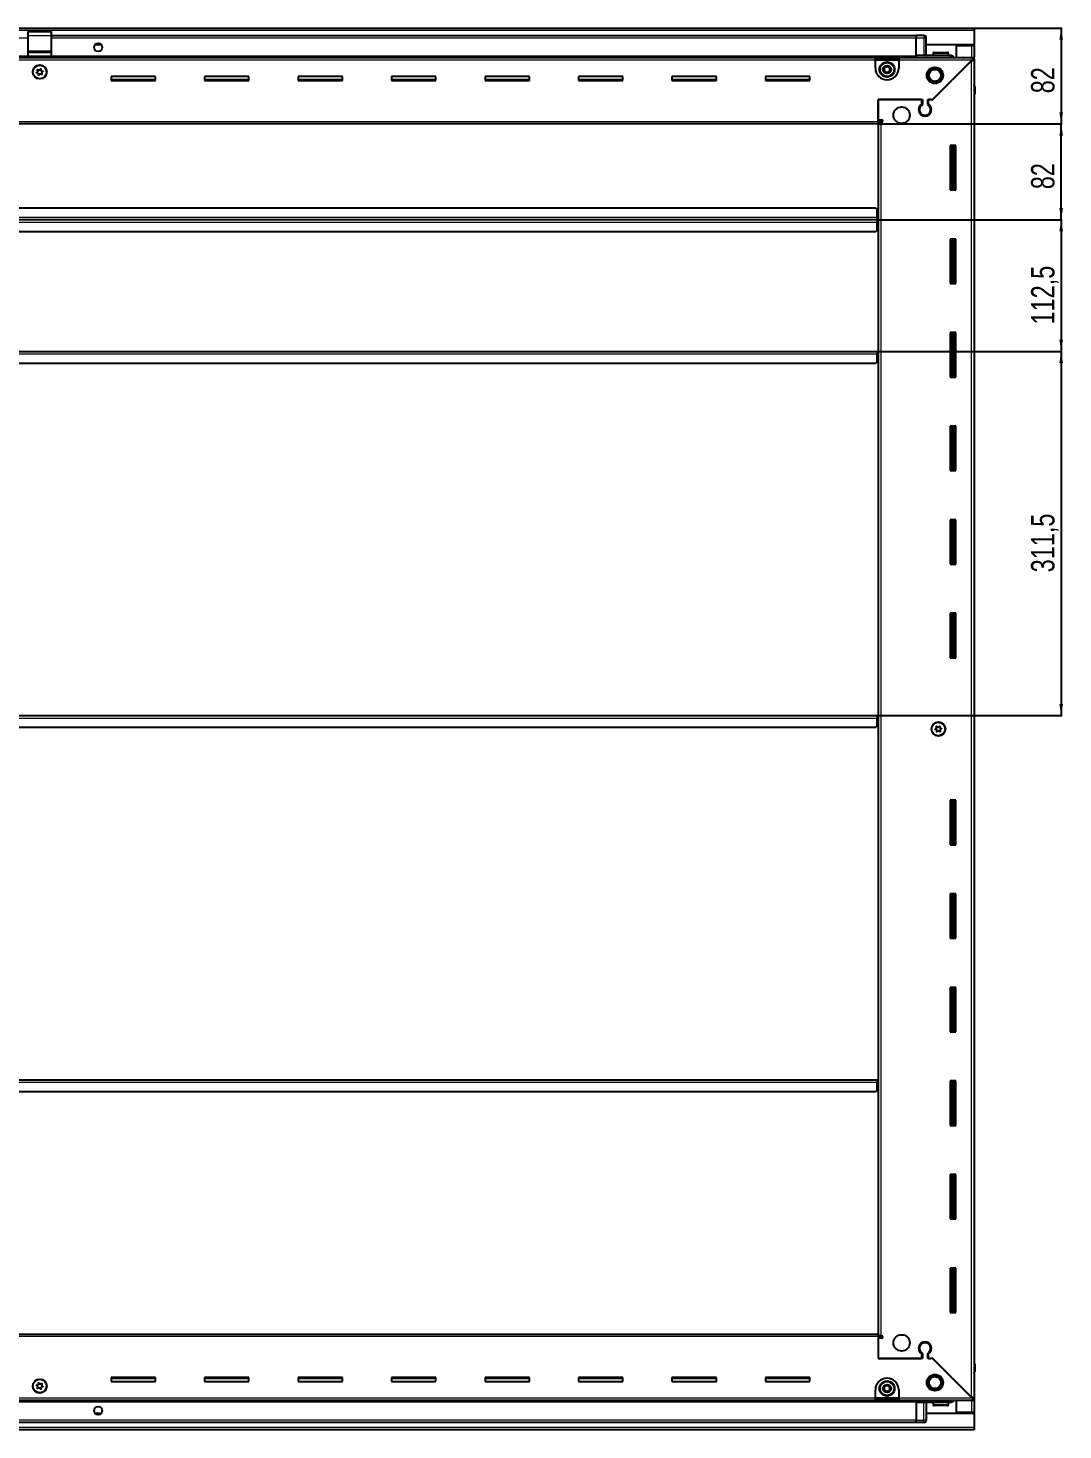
# Model space of a CAD drawing. Header units: millimetres. Extents: x 1132 to 6468, y -799 to 2277.
# Drawn here: x 5582 to 6468, y 848 to 2047 of the extents above; entities that cross this region are included whole.
import ezdxf

# ---------------------------------------------------------------- set-up
doc = ezdxf.new("R2010")
doc.units = ezdxf.units.MM
doc.layers.add('FORMAT', color=7, linetype='Continuous')
doc.styles.add('SLDTEXTSTYLE0', font='TXT', dxfattribs={"width": 0.75})
doc.dimstyles.new('SLDDIMSTYLE0', dxfattribs={"dimtxt": 20, "dimasz": 10, "dimexe": 0, "dimexo": 0.0625, "dimgap": 5, "dimtad": 2, "dimdec": 1, "dimrnd": 1e-09, "dimzin": 12, "dimdsep": 46, "dimtxsty": 'SLDTEXTSTYLE0', "dimsah": 1, "dimcen": 0.09, "dimadec": 0, "dimazin": 3, "dimtfac": 1, "dimtofl": 0, "dimtmove": 0, "dimatfit": 3, "dimfxl": 0, "dimfrac": 2, "dimtolj": 1, "dimtzin": 12, "dimarcsym": 0})

# ---------------------------------------------------------------- blocks, each defined once
blk = doc.blocks.new('_D_7')
at = {"layer": 'FORMAT'}
for p, q in [((6391.9, 2046.6), (6467.3, 2046.6)), ((6466.3, 2046.6), (6466.3, 1964.6)), ((6309.9, 1964.6), (6467.3, 1964.6))]:
    blk.add_line(p, q, dxfattribs=at)
for points in [[(6466.3, 2046.6), (6464.8, 2036.6), (6467.9, 2036.6)], [(6466.3, 1964.6), (6467.9, 1974.6), (6464.8, 1974.6)]]:
    blk.add_solid(points, dxfattribs=at)
at = {"layer": 'FORMAT', "insert": (6440.6, 1990.8), "char_height": 20, "attachment_point": 1, "rotation": 90, "style": 'SLDTEXTSTYLE0'}
blk.add_mtext('82', dxfattribs=at)
blk = doc.blocks.new('_D_8')
at = {"layer": 'FORMAT'}
for p, q in [((6309.9, 1964.6), (6467.3, 1964.6)), ((6466.3, 1882.6), (6466.3, 1964.6)), ((6308.9, 1882.6), (6467.3, 1882.6))]:
    blk.add_line(p, q, dxfattribs=at)
for points in [[(6466.3, 1964.6), (6464.8, 1954.6), (6467.9, 1954.6)], [(6466.3, 1882.6), (6467.9, 1892.6), (6464.8, 1892.6)]]:
    blk.add_solid(points, dxfattribs=at)
at = {"layer": 'FORMAT', "insert": (6440.6, 1908.8), "char_height": 20, "attachment_point": 1, "rotation": 90, "style": 'SLDTEXTSTYLE0'}
blk.add_mtext('82', dxfattribs=at)
blk = doc.blocks.new('_D_9')
at = {"layer": 'FORMAT'}
for p, q in [((6308.9, 1882.6), (6467.3, 1882.6)), ((6466.3, 1882.6), (6466.3, 1770.1)), ((6308.9, 1770.1), (6467.3, 1770.1))]:
    blk.add_line(p, q, dxfattribs=at)
for points in [[(6466.3, 1882.6), (6464.8, 1872.6), (6467.9, 1872.6)], [(6466.3, 1770.1), (6467.9, 1780.1), (6464.8, 1780.1)]]:
    blk.add_solid(points, dxfattribs=at)
at = {"layer": 'FORMAT', "insert": (6440.6, 1793.1), "char_height": 20, "attachment_point": 1, "rotation": 90, "style": 'SLDTEXTSTYLE0'}
blk.add_mtext('112,5', dxfattribs=at)
blk = doc.blocks.new('_D_10')
at = {"layer": 'FORMAT'}
for p, q in [((6308.9, 1770.1), (6467.3, 1770.1)), ((6466.3, 1770.1), (6466.3, 1458.6)), ((6308.9, 1458.6), (6467.3, 1458.6))]:
    blk.add_line(p, q, dxfattribs=at)
for points in [[(6466.3, 1770.1), (6464.8, 1760.1), (6467.9, 1760.1)], [(6466.3, 1458.6), (6467.9, 1468.6), (6464.8, 1468.6)]]:
    blk.add_solid(points, dxfattribs=at)
at = {"layer": 'FORMAT', "insert": (6440.6, 1581.1), "char_height": 20, "attachment_point": 1, "rotation": 90, "style": 'SLDTEXTSTYLE0'}
blk.add_mtext('311,5', dxfattribs=at)

msp = doc.modelspace()

# ---------------------------------------------------------------- linework, layer by layer
at = {"color": 7, "linetype": 'Continuous', "lineweight": 25}
for p, q in [((4792.85, 2046.6), (6391.85, 2046.6)), ((5582.35, 2043.6), (5602.35, 2043.6)), ((5582.35, 2040.34), (5582.35, 2043.6)), ((5582.35, 2027.19), (5582.35, 2040.34)), ((5602.35, 2040.34), (5602.35, 2043.6)), ((5602.35, 2027.19), (5602.35, 2040.34)), ((6342.35, 2039.95), (5602.35, 2039.95)), ((6342.35, 2040.1), (6342.35, 2040.1)), ((6348.85, 2040.1), (6342.35, 2040.1)), ((6348.85, 2040.1), (6342.35, 2040.1)), ((6342.35, 2040.1), (6342.35, 2038.1)), ((6391.85, 2046.6), (6391.85, 2044.5)), ((6391.85, 2044.5), (6391.85, 2032.1)), ((5582.35, 2026.1), (5582.35, 2027.19)), ((5602.35, 2026.1), (5602.35, 2027.19)), ((5645.22, 2032.1), (5639.47, 2032.1)), ((6342.35, 2023.1), (6342.35, 2038.1)), ((6350.85, 2038.1), (6350.85, 2038.1)), ((6350.85, 2023.1), (6350.85, 2038.1)), ((6391.85, 2032.1), (6350.85, 2032.1)), ((6376.85, 2031.6), (6389.75, 2031.6)), ((6376.85, 2021.35), (6376.85, 2031.6)), ((6389.75, 2031.6), (6391.85, 2031.6)), ((6390.35, 2031.6), (6390.35, 2032.1)), ((6391.85, 2031.6), (6391.85, 2032.1)), ((6391.85, 2031.6), (6391.85, 2021.35)), ((4842.35, 2021.95), (6342.35, 2021.95)), ((4877.35, 2021.35), (6307.35, 2021.35)), ((5582.35, 2026.1), (5602.35, 2026.1)), ((5582.35, 2022.6), (5582.35, 2026.1)), ((5582.35, 2022.6), (5602.35, 2022.6)), ((5586.35, 2022.6), (5586.35, 2021.95)), ((5588.85, 2021.95), (5588.85, 2022.6)), ((5595.85, 2021.95), (5595.85, 2022.6)), ((5598.35, 2021.95), (5598.35, 2022.6)), ((5602.35, 2022.6), (5602.35, 2026.1)), ((6307.35, 2019.25), (6307.35, 2021.35)), ((6307.35, 2021.35), (6327.35, 2021.35)), ((6307.35, 2019.85), (6327.35, 2019.85)), ((6307.35, 2012.35), (6307.35, 2019.25)), ((6327.35, 2021.35), (6390.85, 2021.35)), ((6327.35, 2021.35), (6327.35, 2019.25)), ((6327.35, 2019.25), (6327.35, 2012.35)), ((6342.35, 2023.1), (6342.35, 2022.6)), ((6371.35, 2023.1), (6342.35, 2023.1)), ((6389.75, 2018.75), (6355.65, 1984.65)), ((6356.35, 1985.35), (6390.25, 2019.25)), ((6356.85, 2025), (6356.85, 2023.1)), ((6357.65, 2025.8), (6369.05, 2025.8)), ((6369.85, 2023.1), (6369.85, 2025)), ((6390.35, 2019.35), (6391.85, 2019.35)), ((6390.85, 2019.85), (6390.85, 2021.35)), ((6390.85, 2021.35), (6391.85, 2021.35)), ((6390.85, 2019.85), (6391.85, 2019.85)), ((6391.85, 2019.85), (6391.85, 2021.35)), ((6391.85, 2019.85), (6391.85, 2019.35)), ((6391.85, 2019.35), (6391.85, 874.85)), ((5691.35, 2005.1), (5653.35, 2005.1)), ((5653.35, 2005.1), (5653.35, 2001.6)), ((5691.35, 2002.35), (5653.35, 2002.35)), ((5691.35, 2001.6), (5691.35, 2005.1)), ((5771.35, 2005.1), (5733.35, 2005.1)), ((5733.35, 2005.1), (5733.35, 2001.6)), ((5771.35, 2002.35), (5733.35, 2002.35)), ((5771.35, 2001.6), (5771.35, 2005.1)), ((5851.35, 2005.1), (5813.35, 2005.1)), ((5813.35, 2005.1), (5813.35, 2001.6)), ((5851.35, 2002.35), (5813.35, 2002.35)), ((5851.35, 2001.6), (5851.35, 2005.1)), ((5931.35, 2005.1), (5893.35, 2005.1)), ((5893.35, 2005.1), (5893.35, 2001.6)), ((5931.35, 2002.35), (5893.35, 2002.35)), ((5931.35, 2001.6), (5931.35, 2005.1)), ((6011.35, 2005.1), (5973.35, 2005.1)), ((5973.35, 2005.1), (5973.35, 2001.6)), ((6011.35, 2002.35), (5973.35, 2002.35)), ((6011.35, 2001.6), (6011.35, 2005.1)), ((6091.35, 2005.1), (6053.35, 2005.1)), ((6053.35, 2005.1), (6053.35, 2001.6)), ((6091.35, 2002.35), (6053.35, 2002.35)), ((6091.35, 2001.6), (6091.35, 2005.1)), ((6171.35, 2005.1), (6133.35, 2005.1)), ((6133.35, 2005.1), (6133.35, 2001.6)), ((6171.35, 2002.35), (6133.35, 2002.35)), ((6171.35, 2001.6), (6171.35, 2005.1)), ((6251.35, 2005.1), (6213.35, 2005.1)), ((6213.35, 2005.1), (6213.35, 2001.6)), ((6251.35, 2002.35), (6213.35, 2002.35)), ((6251.35, 2001.6), (6251.35, 2005.1)), ((5653.35, 2001.6), (5691.35, 2001.6)), ((5733.35, 2001.6), (5771.35, 2001.6)), ((5813.35, 2001.6), (5851.35, 2001.6)), ((5893.35, 2001.6), (5931.35, 2001.6)), ((5973.35, 2001.6), (6011.35, 2001.6)), ((6053.35, 2001.6), (6091.35, 2001.6)), ((6133.35, 2001.6), (6171.35, 2001.6)), ((6213.35, 2001.6), (6251.35, 2001.6)), ((6391.85, 1997.93), (6391.85, 1997.93)), ((6392.35, 1996.6), (6392.35, 1990.1)), ((6392.35, 1990.1), (6392.35, 1996.6)), ((6309.85, 1985.35), (6347.55, 1985.35)), ((6309.85, 1966.7), (6309.85, 1985.35)), ((6309.85, 1985.35), (6309.85, 1968.1)), ((6346.85, 1985.35), (6309.85, 1985.35)), ((6346.85, 1985.35), (6346.85, 1981.46)), ((6347.55, 1985.35), (6347.55, 1981.07)), ((6352.15, 1985.35), (6356.35, 1985.35)), ((6352.15, 1981.07), (6352.15, 1985.35)), ((6354.95, 1985.35), (6352.85, 1985.35)), ((6352.85, 1981.46), (6352.85, 1985.35)), ((6355.65, 1984.65), (6354.95, 1985.35)), ((6391.85, 1990.1), (6392.35, 1990.1)), ((6392.2, 904.1), (6392.2, 1990.1)), ((6392.35, 1990.1), (6392.35, 1990.1)), ((6392.35, 1990.1), (6392.35, 1990.1)), ((6309.85, 1968.1), (6312.7, 1968.1)), ((6311.85, 1967.1), (6309.85, 1967.1)), ((6309.85, 1966.7), (6309.85, 1964.6)), ((6311.85, 1966.1), (6311.85, 1967.1)), ((6351.85, 1972.49), (6351.85, 1971.73)), ((6309.85, 1964.6), (4874.85, 1964.6)), ((6309.85, 1966.1), (6311.95, 1966.1)), ((6309.85, 1964.6), (6309.85, 929.6)), ((6312.7, 1966.1), (6311.95, 1966.1)), ((6371.35, 1946.1), (6371.35, 1908.1)), ((6376.35, 1946.1), (6371.35, 1946.1)), ((6372.37, 1946.1), (6372.37, 1908.1)), ((6372.4, 1946.1), (6372.4, 1908.1)), ((6374.2, 1946.1), (6374.2, 1908.1)), ((6376.35, 1908.1), (6376.35, 1946.1)), ((6371.35, 1908.1), (6376.35, 1908.1)), ((6308.85, 1882.6), (4875.85, 1882.6)), ((6307.85, 1892.6), (4876.85, 1892.6)), ((6308.85, 1891.6), (6307.85, 1892.6)), ((6308.85, 1884.7), (6308.85, 1891.6)), ((6309.1, 1885.45), (6308.85, 1885.45)), ((6308.85, 1884.7), (6308.85, 1882.6)), ((6308.85, 1882.6), (6308.85, 1880.5)), ((6309.1, 1882.6), (6309.1, 1885.45)), ((6309.1, 1879.75), (6309.1, 1882.6)), ((6309.85, 1882.6), (6309.1, 1882.6)), ((4876.85, 1872.6), (6307.85, 1872.6)), ((6307.85, 1872.6), (6308.85, 1873.6)), ((6308.85, 1873.6), (6308.85, 1880.5)), ((6308.85, 1879.75), (6309.1, 1879.75)), ((6371.35, 1866.1), (6371.35, 1828.1)), ((6376.35, 1866.1), (6371.35, 1866.1)), ((6372.37, 1866.1), (6372.37, 1828.1)), ((6372.4, 1866.1), (6372.4, 1828.1)), ((6374.2, 1866.1), (6374.2, 1828.1)), ((6376.35, 1828.1), (6376.35, 1866.1)), ((6371.35, 1828.1), (6376.35, 1828.1)), ((6371.35, 1786.1), (6371.35, 1748.1)), ((6376.35, 1786.1), (6371.35, 1786.1)), ((6372.37, 1786.1), (6372.37, 1748.1)), ((6372.4, 1786.1), (6372.4, 1748.1)), ((6374.2, 1786.1), (6374.2, 1748.1)), ((6376.35, 1748.1), (6376.35, 1786.1)), ((4875.85, 1770.1), (6308.85, 1770.1)), ((6308.85, 1770.1), (6308.85, 1768)), ((6308.85, 1761.1), (6308.85, 1768)), ((6308.85, 1767.25), (6309.1, 1767.25)), ((6309.1, 1767.25), (6309.1, 1770.1)), ((6309.1, 1770.1), (6309.85, 1770.1)), ((4876.85, 1760.1), (6307.85, 1760.1)), ((6307.85, 1760.1), (6308.85, 1761.1)), ((6371.35, 1748.1), (6376.35, 1748.1)), ((6371.35, 1706.1), (6371.35, 1668.1)), ((6376.35, 1706.1), (6371.35, 1706.1)), ((6372.37, 1706.1), (6372.37, 1668.1)), ((6372.4, 1706.1), (6372.4, 1668.1)), ((6374.2, 1706.1), (6374.2, 1668.1)), ((6376.35, 1668.1), (6376.35, 1706.1)), ((6371.35, 1668.1), (6376.35, 1668.1)), ((6371.35, 1626.1), (6371.35, 1588.1)), ((6376.35, 1626.1), (6371.35, 1626.1)), ((6372.37, 1626.1), (6372.37, 1588.1)), ((6372.4, 1626.1), (6372.4, 1588.1)), ((6374.2, 1626.1), (6374.2, 1588.1)), ((6376.35, 1588.1), (6376.35, 1626.1)), ((6371.35, 1588.1), (6376.35, 1588.1)), ((6371.35, 1546.1), (6371.35, 1508.1)), ((6376.35, 1546.1), (6371.35, 1546.1)), ((6372.37, 1546.1), (6372.37, 1508.1)), ((6372.4, 1546.1), (6372.4, 1508.1)), ((6374.2, 1546.1), (6374.2, 1508.1)), ((6376.35, 1508.1), (6376.35, 1546.1)), ((6371.35, 1508.1), (6376.35, 1508.1)), ((4875.85, 1458.6), (6308.85, 1458.6)), ((6308.85, 1458.6), (6308.85, 1456.5)), ((6308.85, 1449.6), (6308.85, 1456.5)), ((6308.85, 1455.75), (6309.1, 1455.75)), ((6309.1, 1455.75), (6309.1, 1458.6)), ((6309.1, 1458.6), (6309.85, 1458.6)), ((4876.85, 1448.6), (6307.85, 1448.6)), ((6307.85, 1448.6), (6308.85, 1449.6)), ((6371.35, 1386.1), (6371.35, 1348.1)), ((6376.35, 1386.1), (6371.35, 1386.1)), ((6372.37, 1386.1), (6372.37, 1348.1)), ((6372.4, 1386.1), (6372.4, 1348.1)), ((6374.2, 1386.1), (6374.2, 1348.1)), ((6376.35, 1348.1), (6376.35, 1386.1)), ((6371.35, 1348.1), (6376.35, 1348.1)), ((6371.35, 1306.1), (6371.35, 1268.1)), ((6376.35, 1306.1), (6371.35, 1306.1)), ((6372.37, 1306.1), (6372.37, 1268.1)), ((6372.4, 1306.1), (6372.4, 1268.1)), ((6374.2, 1306.1), (6374.2, 1268.1)), ((6376.35, 1268.1), (6376.35, 1306.1)), ((6371.35, 1268.1), (6376.35, 1268.1)), ((6371.35, 1226.1), (6371.35, 1188.1)), ((6376.35, 1226.1), (6371.35, 1226.1)), ((6372.37, 1226.1), (6372.37, 1188.1)), ((6372.4, 1226.1), (6372.4, 1188.1)), ((6374.2, 1226.1), (6374.2, 1188.1)), ((6376.35, 1188.1), (6376.35, 1226.1)), ((6371.35, 1188.1), (6376.35, 1188.1)), ((4875.85, 1147.1), (6308.85, 1147.1)), ((6308.85, 1147.1), (6308.85, 1145)), ((6308.85, 1138.1), (6308.85, 1145)), ((6308.85, 1144.25), (6309.1, 1144.25)), ((6309.1, 1144.25), (6309.1, 1147.1)), ((6309.1, 1147.1), (6309.85, 1147.1)), ((6371.35, 1146.1), (6371.35, 1108.1)), ((6376.35, 1146.1), (6371.35, 1146.1)), ((6372.37, 1146.1), (6372.37, 1108.1)), ((6372.4, 1146.1), (6372.4, 1108.1)), ((6374.2, 1146.1), (6374.2, 1108.1)), ((6376.35, 1108.1), (6376.35, 1146.1)), ((4876.85, 1137.1), (6307.85, 1137.1)), ((6307.85, 1137.1), (6308.85, 1138.1)), ((6371.35, 1108.1), (6376.35, 1108.1)), ((6371.35, 1066.1), (6371.35, 1028.1)), ((6376.35, 1066.1), (6371.35, 1066.1)), ((6372.37, 1066.1), (6372.37, 1028.1)), ((6372.4, 1066.1), (6372.4, 1028.1)), ((6374.2, 1066.1), (6374.2, 1028.1)), ((6376.35, 1028.1), (6376.35, 1066.1)), ((6371.35, 1028.1), (6376.35, 1028.1)), ((6371.35, 986.1), (6371.35, 948.1)), ((6376.35, 986.1), (6371.35, 986.1)), ((6372.37, 986.1), (6372.37, 948.1)), ((6372.4, 986.1), (6372.4, 948.1)), ((6374.2, 986.1), (6374.2, 948.1)), ((6376.35, 948.1), (6376.35, 986.1)), ((6371.35, 948.1), (6376.35, 948.1)), ((4874.85, 929.6), (6309.85, 929.6)), ((6309.85, 929.6), (6309.85, 927.5)), ((6311.95, 928.1), (6309.85, 928.1)), ((6309.85, 927.5), (6309.85, 908.85)), ((6309.85, 927.1), (6311.85, 927.1)), ((6309.85, 926.1), (6309.85, 908.85)), ((6312.7, 926.1), (6309.85, 926.1)), ((6311.85, 927.1), (6311.85, 928.1)), ((6311.95, 928.1), (6312.7, 928.1)), ((6346.85, 912.74), (6346.85, 908.85)), ((6347.55, 913.14), (6347.55, 908.85)), ((6351.85, 922.48), (6351.85, 921.72)), ((6352.15, 908.85), (6352.15, 913.14)), ((6352.85, 908.85), (6352.85, 912.74)), ((6347.55, 908.85), (6309.85, 908.85)), ((6309.85, 908.85), (6346.85, 908.85)), ((6356.35, 908.85), (6352.15, 908.85)), ((6352.85, 908.85), (6354.95, 908.85)), ((6354.95, 908.85), (6355.65, 909.55)), ((6355.65, 909.55), (6389.75, 875.45)), ((6390.25, 874.95), (6356.35, 908.85)), ((6391.85, 904.1), (6392.35, 904.1)), ((6392.35, 904.1), (6392.35, 904.1)), ((6392.35, 897.6), (6392.35, 904.1)), ((6392.35, 904.1), (6392.35, 897.6)), ((5691.35, 892.6), (5653.35, 892.6)), ((5653.35, 892.6), (5653.35, 889.1)), ((5653.35, 891.85), (5691.35, 891.85)), ((5653.35, 889.1), (5691.35, 889.1)), ((5691.35, 889.1), (5691.35, 892.6)), ((5771.35, 892.6), (5733.35, 892.6)), ((5733.35, 892.6), (5733.35, 889.1)), ((5733.35, 891.85), (5771.35, 891.85)), ((5733.35, 889.1), (5771.35, 889.1)), ((5771.35, 889.1), (5771.35, 892.6)), ((5851.35, 892.6), (5813.35, 892.6)), ((5813.35, 892.6), (5813.35, 889.1)), ((5813.35, 891.85), (5851.35, 891.85)), ((5813.35, 889.1), (5851.35, 889.1)), ((5851.35, 889.1), (5851.35, 892.6)), ((5931.35, 892.6), (5893.35, 892.6)), ((5893.35, 892.6), (5893.35, 889.1)), ((5893.35, 891.85), (5931.35, 891.85)), ((5893.35, 889.1), (5931.35, 889.1)), ((5931.35, 889.1), (5931.35, 892.6)), ((6011.35, 892.6), (5973.35, 892.6)), ((5973.35, 892.6), (5973.35, 889.1)), ((5973.35, 891.85), (6011.35, 891.85)), ((5973.35, 889.1), (6011.35, 889.1)), ((6011.35, 889.1), (6011.35, 892.6)), ((6091.35, 892.6), (6053.35, 892.6)), ((6053.35, 892.6), (6053.35, 889.1)), ((6053.35, 891.85), (6091.35, 891.85)), ((6053.35, 889.1), (6091.35, 889.1)), ((6091.35, 889.1), (6091.35, 892.6)), ((6171.35, 892.6), (6133.35, 892.6)), ((6133.35, 892.6), (6133.35, 889.1)), ((6133.35, 891.85), (6171.35, 891.85)), ((6133.35, 889.1), (6171.35, 889.1)), ((6171.35, 889.1), (6171.35, 892.6)), ((6251.35, 892.6), (6213.35, 892.6)), ((6213.35, 892.6), (6213.35, 889.1)), ((6213.35, 891.85), (6251.35, 891.85)), ((6213.35, 889.1), (6251.35, 889.1)), ((6251.35, 889.1), (6251.35, 892.6)), ((6307.35, 874.95), (6307.35, 881.85)), ((6327.35, 881.85), (6327.35, 874.95)), ((6342.35, 872.25), (4842.35, 872.25)), ((6307.35, 872.85), (4877.35, 872.85)), ((6307.35, 872.85), (6307.35, 874.95)), ((6327.35, 874.35), (6307.35, 874.35)), ((6327.35, 872.85), (6307.35, 872.85)), ((6327.35, 874.95), (6327.35, 872.85)), ((6390.85, 872.85), (6327.35, 872.85)), ((6342.35, 871.1), (6342.35, 871.6)), ((6371.35, 871.1), (6342.35, 871.1)), ((6342.35, 871.1), (6342.35, 856.1)), ((6350.85, 871.1), (6350.85, 856.1)), ((6356.85, 871.1), (6356.85, 869.2)), ((6364.64, 868.4), (6357.65, 868.4)), ((6369.05, 868.4), (6364.64, 868.4)), ((6369.85, 869.2), (6369.85, 871.1)), ((6376.85, 862.6), (6376.85, 872.85)), ((6390.35, 874.85), (6391.85, 874.85)), ((6390.85, 874.35), (6390.85, 872.85)), ((6391.85, 874.35), (6390.85, 874.35)), ((6391.85, 872.85), (6390.85, 872.85)), ((6391.85, 874.85), (6391.85, 874.35)), ((6391.85, 874.35), (6391.85, 872.85)), ((6391.85, 872.85), (6391.85, 862.6)), ((4842.35, 854.25), (6342.35, 854.25)), ((5639.47, 862.1), (5645.22, 862.1)), ((6342.35, 854.1), (6342.35, 856.1)), ((6348.85, 854.1), (6342.35, 854.1)), ((6342.35, 854.1), (6342.35, 854.1)), ((6342.35, 854.1), (6342.35, 854.1)), ((6348.85, 854.1), (6342.35, 854.1)), ((6350.17, 854.6), (6350.17, 854.6)), ((6350.85, 862.1), (6391.85, 862.1)), ((6389.75, 862.6), (6376.85, 862.6)), ((6391.85, 862.6), (6389.75, 862.6)), ((6390.35, 862.1), (6390.35, 862.6)), ((6391.85, 862.1), (6391.85, 862.6)), ((6391.85, 862.1), (6391.85, 849.7)), ((6391.85, 847.6), (4792.85, 847.6)), ((6391.85, 849.7), (6391.85, 847.6))]:
    msp.add_line(p, q, dxfattribs=at)
at = {"color": 8, "linetype": 'Continuous', "lineweight": 18}
for p, q in [((6391.85, 2044.5), (4792.85, 2044.5)), ((5582.35, 2040.34), (5602.35, 2040.34)), ((6348.85, 2040.1), (6348.85, 2038.1)), ((5582.35, 2037.95), (4842.35, 2037.95)), ((5582.35, 2027.19), (5602.35, 2027.19)), ((6342.35, 2037.95), (5602.35, 2037.95)), ((6342.35, 2038.1), (6348.85, 2038.1)), ((6350.85, 2038.1), (6348.85, 2038.1)), ((6348.85, 2038.1), (6348.85, 2023.1)), ((6389.75, 2032.1), (6389.75, 2031.6)), ((6389.75, 2031.6), (6389.75, 2021.35)), ((5582.35, 2022.6), (4842.35, 2022.6)), ((6342.35, 2021.37), (4842.35, 2021.37)), ((6307.35, 2019.25), (4877.35, 2019.25)), ((5588.35, 2021.95), (5588.35, 2022.6)), ((5596.35, 2021.95), (5596.35, 2022.6)), ((6342.35, 2022.6), (5602.35, 2022.6)), ((6307.35, 2019.25), (6327.35, 2019.25)), ((6390.25, 2019.25), (6327.35, 2019.25)), ((6356.85, 2025), (6369.85, 2025)), ((6389.75, 875.45), (6389.75, 2018.75)), ((6391.85, 1996.6), (6392.35, 1996.6)), ((4874.85, 1966.7), (6309.85, 1966.7)), ((6311.95, 1966.1), (6311.95, 928.1)), ((6373.61, 1908.1), (6373.61, 1946.1)), ((6374.85, 1908.1), (6374.85, 1946.1)), ((6308.85, 1884.7), (4875.85, 1884.7)), ((4875.85, 1880.5), (6308.85, 1880.5)), ((6373.61, 1828.1), (6373.61, 1866.1)), ((6374.85, 1828.1), (6374.85, 1866.1)), ((6373.61, 1748.1), (6373.61, 1786.1)), ((6374.85, 1748.1), (6374.85, 1786.1)), ((4875.85, 1768), (6308.85, 1768)), ((6373.61, 1668.1), (6373.61, 1706.1)), ((6374.85, 1668.1), (6374.85, 1706.1)), ((6373.61, 1588.1), (6373.61, 1626.1)), ((6374.85, 1588.1), (6374.85, 1626.1)), ((6373.61, 1508.1), (6373.61, 1546.1)), ((6374.85, 1508.1), (6374.85, 1546.1)), ((4875.85, 1456.5), (6308.85, 1456.5)), ((6373.61, 1348.1), (6373.61, 1386.1)), ((6374.85, 1348.1), (6374.85, 1386.1)), ((6373.61, 1268.1), (6373.61, 1306.1)), ((6374.85, 1268.1), (6374.85, 1306.1)), ((6373.61, 1188.1), (6373.61, 1226.1)), ((6374.85, 1188.1), (6374.85, 1226.1)), ((4875.85, 1145), (6308.85, 1145)), ((6373.61, 1108.1), (6373.61, 1146.1)), ((6374.85, 1108.1), (6374.85, 1146.1)), ((6373.61, 1028.1), (6373.61, 1066.1)), ((6374.85, 1028.1), (6374.85, 1066.1)), ((6373.61, 948.1), (6373.61, 986.1)), ((6374.85, 948.1), (6374.85, 986.1)), ((6309.85, 927.5), (4874.85, 927.5)), ((6391.85, 897.6), (6392.35, 897.6)), ((4842.35, 872.84), (6342.35, 872.84)), ((4842.35, 871.6), (6342.35, 871.6)), ((4877.35, 874.95), (6307.35, 874.95)), ((6327.35, 874.95), (6307.35, 874.95)), ((6327.35, 874.95), (6390.25, 874.95)), ((6348.85, 856.1), (6348.85, 871.1)), ((6364.82, 869.2), (6356.85, 869.2)), ((6369.85, 869.2), (6364.82, 869.2)), ((6389.75, 872.85), (6389.75, 862.6)), ((4842.35, 856.25), (6342.35, 856.25)), ((6342.35, 856.1), (6348.85, 856.1)), ((6350.85, 856.1), (6348.85, 856.1)), ((6348.85, 854.1), (6348.85, 856.1)), ((6389.75, 862.6), (6389.75, 862.1)), ((6391.85, 849.7), (4792.85, 849.7))]:
    msp.add_line(p, q, dxfattribs=at)
at = {"color": 7, "linetype": 'Continuous', "lineweight": 25}
for centre, radius in [((5642.35, 2030.1), 3.5), ((5592.35, 2009.1), 6), ((5592.35, 2008.95), 5.79), ((6317.35, 2011.1), 6.5), ((6317.35, 2011.1), 3.46), ((5592.35, 2008.95), 1.85), ((6358.35, 2006.1), 7), ((6358.35, 2006.1), 6.03), ((6358.35, 2006.1), 5.1), ((6329.85, 1972.1), 7), ((6361.35, 1447.1), 6), ((6361.2, 1447.1), 5.79), ((6361.2, 1447.1), 1.85), ((6329.85, 922.1), 7), ((5592.35, 885.1), 6), ((5592.35, 885.25), 5.79), ((6317.35, 883.1), 6.5), ((6358.35, 888.1), 7), ((6358.35, 888.1), 6.03), ((6358.35, 888.1), 5.1), ((5592.35, 885.25), 1.85), ((6317.35, 883.1), 3.46), ((5642.35, 864.1), 3.5)]:
    msp.add_circle(centre, radius, dxfattribs=at)
at = {"color": 8, "linetype": 'Continuous', "lineweight": 18}
for centre in [(6317.35, 2011.1), (6317.35, 883.1)]:
    msp.add_circle(centre, 5.7, dxfattribs=at)
at = {"color": 7, "linetype": 'Continuous', "lineweight": 25}
for centre, radius, start, end in [((6348.85, 2038.1), 2, 0, 90), ((6348.85, 2038.1), 2, 0, 90), ((6351.05, 2023.3), 0.2, 180, 270), ((6357.65, 2025), 0.8, 90, 180), ((6369.05, 2025), 0.8, 0, 90), ((6317.35, 2012.35), 10, 180, 270), ((6317.35, 2011.1), 2.5, 160.11158, 220.11158), ((6317.35, 2011.1), 2.5, 100.11158, 160.11158), ((6317.35, 2011.1), 2.5, 220.11158, 280.11158), ((6317.35, 2011.1), 2.5, 40.11158, 100.11158), ((6317.35, 2012.35), 10, 270, 0), ((6317.35, 2011.1), 2.5, 280.11158, 340.11158), ((6317.35, 2011.1), 2.5, 340.11158, 40.11158), ((6390.35, 1996.6), 2, 33.78451, 41.40962), ((6390.35, 1996.6), 2, 0, 41.40962), ((6390.35, 1996.6), 2, 0, 19.56674), ((6349.85, 1976.85), 5.5, 123.05573, 56.94427), ((6349.85, 1976.85), 4.8, 118.63099, 61.36901), ((6312.7, 1967.1), 1, 270, 90), ((6312.7, 927.1), 1, 270, 90), ((6349.85, 917.35), 5.5, 303.05573, 236.94427), ((6349.85, 917.35), 4.8, 298.63099, 241.36901), ((6317.35, 881.85), 10, 90, 180), ((6317.35, 881.85), 10, 0, 90), ((6390.35, 897.6), 2, 318.59038, 0), ((6317.35, 883.1), 2.5, 147.04236, 207.04236), ((6317.35, 883.1), 2.5, 207.04236, 267.04236), ((6317.35, 883.1), 2.5, 87.04236, 147.04236), ((6317.35, 883.1), 2.5, 267.04236, 327.04236), ((6317.35, 883.1), 2.5, 27.04236, 87.04236), ((6317.35, 883.1), 2.5, 327.04236, 27.04236), ((6351.05, 870.9), 0.2, 90, 180), ((6357.65, 869.2), 0.8, 180, 270), ((6369.05, 869.2), 0.8, 270, 0), ((6348.85, 856.1), 2, 270, 0), ((6348.85, 856.1), 2, 270, 288.58003), ((6348.85, 856.1), 2, 303.94202, 311.40962)]:
    msp.add_arc(centre, radius, start, end, dxfattribs=at)
for points, knots in [([(6342.35, 2023.1), (6342.35, 2023.07), (6342.35, 2022.99), (6342.35, 2022.37), (6342.35, 2021.79), (6342.35, 2021.4), (6342.35, 2021.37)], [0, 0, 0, 0, 0.3242788, 0.6485576, 0.9728365, 1, 1, 1, 1]), ([(6374.56, 2021.35), (6374.44, 2021.55), (6374.05, 2022.2), (6372.9, 2022.91), (6371.86, 2023.04), (6371.35, 2023.1)], [0, 0, 0, 0, 0.1822499, 0.5911249, 1, 1, 1, 1]), ([(6389.75, 2018.75), (6390, 2018.8), (6390.49, 2018.89), (6391.13, 2019.02), (6391.6, 2019.15), (6391.82, 2019.27), (6391.84, 2019.33), (6391.85, 2019.35)], [0, 0, 0, 0, 0.2302553, 0.4485219, 0.6667858, 0.8850496, 1, 1, 1, 1]), ([(6390.85, 2021.35), (6390.8, 2021.33), (6390.71, 2021.28), (6390.58, 2020.88), (6390.44, 2020.32), (6390.33, 2019.75), (6390.27, 2019.38), (6390.25, 2019.25)], [0, 0, 0, 0, 0.2302553, 0.4485219, 0.6667858, 0.8850496, 1, 1, 1, 1]), ([(5590.46, 2011.03), (5590.45, 2011.02), (5590.44, 2010.99), (5590.43, 2010.94), (5590.44, 2010.79), (5590.54, 2010.42), (5590.67, 2009.89), (5590.51, 2009.28), (5590.15, 2008.91), (5589.84, 2008.66), (5589.67, 2008.5), (5589.62, 2008.42), (5589.61, 2008.38), (5589.61, 2008.35), (5589.63, 2008.32), (5589.68, 2008.27), (5589.93, 2008.18), (5590.39, 2008.07), (5591.03, 2007.76), (5591.28, 2007.09), (5591.34, 2006.62), (5591.42, 2006.36), (5591.46, 2006.31), (5591.48, 2006.29), (5591.52, 2006.28), (5591.55, 2006.29), (5591.59, 2006.3), (5591.66, 2006.35), (5591.83, 2006.5), (5592.1, 2006.77), (5592.5, 2007.09), (5593.12, 2007.2), (5593.63, 2007.01), (5594, 2006.88), (5594.15, 2006.86), (5594.2, 2006.87), (5594.23, 2006.88), (5594.25, 2006.92), (5594.26, 2006.97), (5594.25, 2007.12), (5594.15, 2007.49), (5594.02, 2008.01), (5594.18, 2008.62), (5594.54, 2009), (5594.85, 2009.25), (5595.02, 2009.41), (5595.07, 2009.49), (5595.08, 2009.53), (5595.08, 2009.56), (5595.06, 2009.59), (5595.01, 2009.63), (5594.76, 2009.73), (5594.3, 2009.84), (5593.66, 2010.15), (5593.41, 2010.81), (5593.35, 2011.29), (5593.27, 2011.54), (5593.23, 2011.6), (5593.21, 2011.62), (5593.18, 2011.63), (5593.14, 2011.62), (5593.1, 2011.6), (5593.03, 2011.56), (5592.86, 2011.41), (5592.59, 2011.14), (5592.19, 2010.82), (5591.57, 2010.71), (5591.06, 2010.89), (5590.69, 2011.03), (5590.54, 2011.05), (5590.49, 2011.04), (5590.47, 2011.03), (5590.46, 2011.03)], [0, 0, 0, 0, 0.0020087, 0.00442, 0.0093647, 0.0255282, 0.0677053, 0.0957862, 0.1246456, 0.1503415, 0.1605194, 0.1633943, 0.1656965, 0.1672448, 0.1688741, 0.1707699, 0.1786058, 0.2119941, 0.2499945, 0.2879948, 0.3213831, 0.329219, 0.3311148, 0.3327441, 0.3342924, 0.3362166, 0.3385353, 0.3413178, 0.349662, 0.3753578, 0.4042173, 0.4322982, 0.4744753, 0.4906388, 0.4966691, 0.49844, 0.5, 0.5020087, 0.50442, 0.5093647, 0.5255282, 0.5677053, 0.5957862, 0.6246456, 0.6503415, 0.6605194, 0.6633943, 0.6656965, 0.6672448, 0.6688741, 0.6707699, 0.6786058, 0.7119941, 0.7499945, 0.7879948, 0.8213831, 0.829219, 0.8311148, 0.8327441, 0.8342924, 0.8362166, 0.8385353, 0.8413178, 0.849662, 0.8753578, 0.9042173, 0.9322982, 0.9744753, 0.9906388, 0.9966691, 0.99844, 1, 1, 1, 1]), ([(6314.5, 2010.6), (6314.55, 2010.72), (6314.75, 2011.28), (6315.09, 2012.21), (6315.37, 2012.99), (6315.49, 2013.31)], [0, 0, 0, 0, 0.1331247, 0.6370994, 1, 1, 1, 1]), ([(6316.36, 2008.39), (6316.03, 2008.78), (6315.41, 2009.52), (6314.79, 2010.26), (6314.5, 2010.6)], [0, 0, 0, 0, 0.5346859, 1, 1, 1, 1]), ([(6315.49, 2013.31), (6315.99, 2013.4), (6316.94, 2013.57), (6317.89, 2013.74), (6318.33, 2013.82)], [0, 0, 0, 0, 0.5346859, 1, 1, 1, 1]), ([(6319.21, 2008.9), (6318.7, 2008.81), (6317.75, 2008.64), (6316.8, 2008.47), (6316.36, 2008.39)], [0, 0, 0, 0, 0.53468586, 1, 1, 1, 1]), ([(6318.33, 2013.82), (6318.66, 2013.42), (6319.28, 2012.69), (6319.9, 2011.95), (6320.19, 2011.61)], [0, 0, 0, 0, 0.5346859, 1, 1, 1, 1]), ([(6320.19, 2011.61), (6320.07, 2011.29), (6319.79, 2010.51), (6319.45, 2009.58), (6319.25, 2009.01), (6319.21, 2008.9)], [0, 0, 0, 0, 0.3629006, 0.8668753, 1, 1, 1, 1]), ([(6359.56, 1449.38), (6359.55, 1449.37), (6359.53, 1449.35), (6359.52, 1449.29), (6359.51, 1449.15), (6359.57, 1448.76), (6359.64, 1448.23), (6359.41, 1447.64), (6359.01, 1447.31), (6358.68, 1447.1), (6358.49, 1446.96), (6358.43, 1446.89), (6358.41, 1446.85), (6358.41, 1446.81), (6358.42, 1446.78), (6358.47, 1446.73), (6358.71, 1446.61), (6359.16, 1446.45), (6359.75, 1446.07), (6359.93, 1445.38), (6359.93, 1444.9), (6359.98, 1444.64), (6360.01, 1444.58), (6360.04, 1444.55), (6360.07, 1444.54), (6360.1, 1444.55), (6360.14, 1444.56), (6360.22, 1444.59), (6360.4, 1444.72), (6360.7, 1444.96), (6361.14, 1445.24), (6361.77, 1445.27), (6362.25, 1445.03), (6362.6, 1444.86), (6362.75, 1444.81), (6362.8, 1444.82), (6362.84, 1444.83), (6362.86, 1444.86), (6362.88, 1444.92), (6362.88, 1445.06), (6362.83, 1445.44), (6362.75, 1445.98), (6362.99, 1446.57), (6363.38, 1446.89), (6363.71, 1447.11), (6363.91, 1447.25), (6363.97, 1447.32), (6363.98, 1447.36), (6363.98, 1447.4), (6363.97, 1447.42), (6363.92, 1447.48), (6363.68, 1447.6), (6363.23, 1447.76), (6362.64, 1448.14), (6362.46, 1448.83), (6362.46, 1449.31), (6362.41, 1449.57), (6362.38, 1449.63), (6362.35, 1449.65), (6362.32, 1449.67), (6362.29, 1449.66), (6362.25, 1449.65), (6362.17, 1449.61), (6361.99, 1449.48), (6361.69, 1449.25), (6361.25, 1448.97), (6360.62, 1448.93), (6360.14, 1449.18), (6359.79, 1449.35), (6359.64, 1449.39), (6359.59, 1449.39), (6359.57, 1449.38), (6359.56, 1449.38)], [0, 0, 0, 0, 0.0020087, 0.00442, 0.0093647, 0.0255282, 0.0677053, 0.0957862, 0.1246456, 0.1503415, 0.1605194, 0.1633943, 0.1656965, 0.1672448, 0.1688741, 0.1707699, 0.1786058, 0.2119941, 0.2499945, 0.2879948, 0.3213831, 0.329219, 0.3311148, 0.3327441, 0.3342924, 0.3362166, 0.3385353, 0.3413178, 0.349662, 0.3753578, 0.4042173, 0.4322982, 0.4744753, 0.4906388, 0.4966691, 0.49844, 0.5, 0.5020087, 0.50442, 0.5093647, 0.5255282, 0.5677053, 0.5957862, 0.6246456, 0.6503415, 0.6605194, 0.6633943, 0.6656965, 0.6672448, 0.6688741, 0.6707699, 0.6786058, 0.7119941, 0.7499945, 0.7879948, 0.8213831, 0.829219, 0.8311148, 0.8327441, 0.8342924, 0.8362166, 0.8385353, 0.8413178, 0.849662, 0.8753578, 0.9042173, 0.9322982, 0.9744753, 0.9906388, 0.9966691, 0.99844, 1, 1, 1, 1]), ([(5590.46, 883.18), (5590.47, 883.18), (5590.49, 883.16), (5590.55, 883.16), (5590.69, 883.18), (5591.06, 883.32), (5591.57, 883.5), (5592.19, 883.39), (5592.59, 883.07), (5592.87, 882.79), (5593.05, 882.63), (5593.13, 882.59), (5593.17, 882.58), (5593.21, 882.59), (5593.23, 882.61), (5593.27, 882.66), (5593.35, 882.92), (5593.41, 883.39), (5593.66, 884.06), (5594.3, 884.37), (5594.76, 884.48), (5595.01, 884.57), (5595.06, 884.62), (5595.08, 884.65), (5595.08, 884.68), (5595.08, 884.71), (5595.05, 884.75), (5595, 884.82), (5594.84, 884.97), (5594.54, 885.21), (5594.18, 885.58), (5594.02, 886.19), (5594.16, 886.72), (5594.25, 887.1), (5594.27, 887.25), (5594.25, 887.3), (5594.23, 887.33), (5594.2, 887.35), (5594.14, 887.35), (5594, 887.33), (5593.63, 887.19), (5593.12, 887.01), (5592.5, 887.12), (5592.1, 887.44), (5591.82, 887.72), (5591.64, 887.88), (5591.56, 887.92), (5591.52, 887.93), (5591.48, 887.92), (5591.46, 887.9), (5591.42, 887.84), (5591.34, 887.59), (5591.28, 887.11), (5591.03, 886.45), (5590.39, 886.14), (5589.93, 886.03), (5589.68, 885.93), (5589.63, 885.89), (5589.61, 885.86), (5589.61, 885.83), (5589.62, 885.79), (5589.64, 885.76), (5589.69, 885.69), (5589.85, 885.54), (5590.15, 885.3), (5590.51, 884.92), (5590.67, 884.31), (5590.54, 883.79), (5590.44, 883.41), (5590.43, 883.26), (5590.44, 883.21), (5590.45, 883.19), (5590.46, 883.18)], [0, 0, 0, 0, 0.0020087, 0.00442, 0.0093647, 0.0255282, 0.0677053, 0.0957862, 0.1246456, 0.1503415, 0.1605194, 0.1633943, 0.1656965, 0.1672448, 0.1688741, 0.1707699, 0.1786058, 0.2119941, 0.2499945, 0.2879948, 0.3213831, 0.329219, 0.3311148, 0.3327441, 0.3342924, 0.3362166, 0.3385353, 0.3413178, 0.349662, 0.3753578, 0.4042173, 0.4322982, 0.4744753, 0.4906388, 0.4966691, 0.49844, 0.5, 0.5020087, 0.50442, 0.5093647, 0.5255282, 0.5677053, 0.5957862, 0.6246456, 0.6503415, 0.6605194, 0.6633943, 0.6656965, 0.6672448, 0.6688741, 0.6707699, 0.6786058, 0.7119941, 0.7499945, 0.7879948, 0.8213831, 0.829219, 0.8311148, 0.8327441, 0.8342924, 0.8362166, 0.8385353, 0.8413178, 0.849662, 0.8753578, 0.9042173, 0.9322982, 0.9744753, 0.9906388, 0.9966691, 0.99844, 1, 1, 1, 1]), ([(6314.46, 883.25), (6314.74, 883.69), (6315.27, 884.5), (6315.79, 885.3), (6316.03, 885.68)], [0, 0, 0, 0, 0.5346859, 1, 1, 1, 1]), ([(6315.77, 880.68), (6315.54, 881.14), (6315.1, 882), (6314.67, 882.86), (6314.46, 883.25)], [0, 0, 0, 0, 0.5346859, 1, 1, 1, 1]), ([(6318.66, 880.53), (6318.31, 880.55), (6317.49, 880.59), (6316.5, 880.64), (6315.9, 880.68), (6315.77, 880.68)], [0, 0, 0, 0, 0.3629006, 0.8668753, 1, 1, 1, 1]), ([(6316.03, 885.68), (6316.16, 885.67), (6316.76, 885.64), (6317.75, 885.59), (6318.57, 885.54), (6318.92, 885.53)], [0, 0, 0, 0, 0.1331247, 0.6370994, 1, 1, 1, 1]), ([(6320.23, 882.96), (6319.95, 882.52), (6319.42, 881.71), (6318.9, 880.91), (6318.66, 880.53)], [0, 0, 0, 0, 0.5346859, 1, 1, 1, 1]), ([(6318.92, 885.53), (6319.15, 885.07), (6319.59, 884.21), (6320.03, 883.35), (6320.23, 882.96)], [0, 0, 0, 0, 0.5346859, 1, 1, 1, 1]), ([(6391.85, 874.85), (6391.82, 874.9), (6391.77, 874.99), (6391.37, 875.12), (6390.82, 875.25), (6390.24, 875.37), (6389.87, 875.43), (6389.75, 875.45)], [0, 0, 0, 0, 0.2302553, 0.4485219, 0.6667858, 0.8850496, 1, 1, 1, 1]), ([(6342.35, 871.1), (6342.35, 871.14), (6342.35, 871.22), (6342.35, 871.84), (6342.35, 872.41), (6342.35, 872.81), (6342.35, 872.84)], [0, 0, 0, 0, 0.32427882, 0.64855764, 0.97283646, 1, 1, 1, 1]), ([(6374.56, 872.85), (6374.44, 872.65), (6374.05, 872.01), (6372.9, 871.3), (6371.86, 871.17), (6371.35, 871.1)], [0, 0, 0, 0, 0.1822499, 0.5911249, 1, 1, 1, 1]), ([(6390.25, 874.95), (6390.29, 874.7), (6390.38, 874.21), (6390.51, 873.57), (6390.65, 873.1), (6390.76, 872.88), (6390.82, 872.86), (6390.85, 872.85)], [0, 0, 0, 0, 0.2302553, 0.4485219, 0.6667858, 0.8850496, 1, 1, 1, 1])]:
    msp.add_open_spline(points, degree=3, knots=knots, dxfattribs=at)
at = {"color": 8, "linetype": 'Continuous', "lineweight": 18}
for points, knots in [([(6371.35, 2023.1), (6371.35, 2023.06), (6371.35, 2022.99), (6371.35, 2022.55), (6371.35, 2022.09), (6371.35, 2021.68), (6371.35, 2021.41), (6371.35, 2021.35)], [0, 0, 0, 0, 0.35975288, 0.55341416, 0.75118521, 0.94895626, 1, 1, 1, 1]), ([(6371.35, 871.1), (6371.35, 871.15), (6371.35, 871.22), (6371.35, 871.66), (6371.35, 872.11), (6371.35, 872.53), (6371.35, 872.8), (6371.35, 872.85)], [0, 0, 0, 0, 0.3597529, 0.5534142, 0.7511852, 0.9489563, 1, 1, 1, 1])]:
    msp.add_open_spline(points, degree=3, knots=knots, dxfattribs=at)
at = {"color": 7, "linetype": 'Continuous', "lineweight": 25}
for points in [[(6389.75, 2018.75), (6389.82, 2018.8), (6389.98, 2018.9), (6390.18, 2019.05), (6390.32, 2019.2), (6390.34, 2019.3), (6390.35, 2019.35)], [(6390.85, 2019.85), (6390.8, 2019.85), (6390.7, 2019.83), (6390.55, 2019.69), (6390.4, 2019.49), (6390.3, 2019.33), (6390.25, 2019.25)], [(6390.35, 874.85), (6390.34, 874.9), (6390.32, 875), (6390.18, 875.15), (6389.98, 875.3), (6389.82, 875.4), (6389.75, 875.45)], [(6390.25, 874.95), (6390.3, 874.88), (6390.4, 874.72), (6390.55, 874.52), (6390.7, 874.38), (6390.8, 874.36), (6390.85, 874.35)]]:
    msp.add_open_spline(points, degree=3, dxfattribs=at)

# ---------------------------------------------------------------- dimensions: what is measured, and where the dimension line sits
at = {"layer": 'FORMAT'}
for base, p1, p2, picture, middle in [((6466.35, 1964.6), (6391.85, 2046.6), (6309.85, 1964.6), '_D_7', (6466.35, 2005.6)), ((6466.35, 1964.6), (6308.85, 1882.6), (6309.85, 1964.6), '_D_8', (6466.35, 1923.6)), ((6466.35, 1770.1), (6308.85, 1882.6), (6308.85, 1770.1), '_D_9', (6466.35, 1826.35)), ((6466.35, 1458.6), (6308.85, 1770.1), (6308.85, 1458.6), '_D_10', (6466.35, 1614.35))]:
    dim = msp.add_linear_dim(base=base, p1=p1, p2=p2, angle=90, dimstyle='SLDDIMSTYLE0', dxfattribs=at)
    dim.commit()
    dim.dimension.update_dxf_attribs({"geometry": picture, "text_midpoint": middle, "dimtype": 160})

doc.saveas('drawing.dxf')
